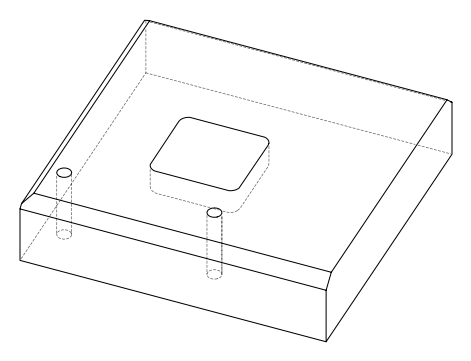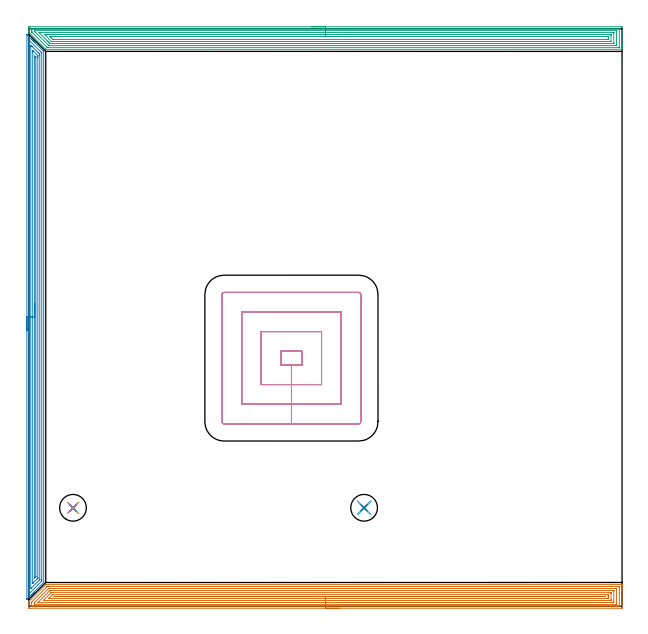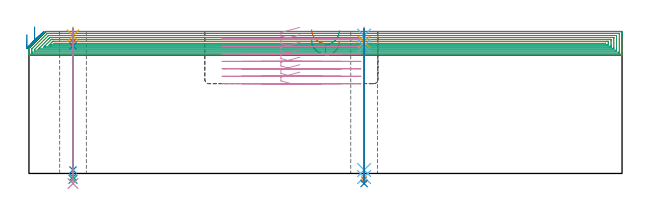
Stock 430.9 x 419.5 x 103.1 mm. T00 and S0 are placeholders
(PLAN: 14 operations, 10 tool changes, 77.8 min)
(1 AREA_MILL | FG_CHAMFER_SURFACE | UGT0205_001 | 24.07 min | 63738 mm3)
(2 AREA_MILL_1 | FG_CHAMFER_SURFACE_1 | UGT0205_001 | 16.14 min | 30210 mm3)
(3 AREA_MILL_2 | FG_CHAMFER_SURFACE_2 | UGT0205_001 | 20.79 min | 57061 mm3)
(4 MILL_RECTANGULAR_POCKET | POCKET_RECTANGULAR_STRAIGHT | NXT0201_007 | Follow Part, ap 6.25, ae 75% | 13.93 min | 566988 mm3)
(5 SPOT_DRILL | STEP1HOLE | NXT0321_9005460120000 | 0.05 min | 172 mm3)
(6 SPOT_DRILL_1 | STEP1HOLE_1 | NXT0321_9005460120000 | 0.05 min | 169 mm3)
(7 DRILL_BLIND_HOLE_INTO_CENTER | STEP1HOLE | NXT0301_022 | 0.04 min | 91 mm3)
(8 GUN_DRILL_THROUGH_HOLE | STEP1HOLE | UGT0307_001 | 0.47 min | 1868 mm3)
(9 SPADE_DRILL_TO_ENLARGE_THROUGH_HOLE | STEP1HOLE | UGT0306_003 | 0.44 min | 10457 mm3)
(10 DRILL_TO_ENLARGE_THROUGH_HOLE | STEP1HOLE | UGT0301_261 | 0.45 min | 17820 mm3)
(11 DRILL_BLIND_HOLE_INTO_CENTER_1 | STEP1HOLE_1 | NXT0301_022 | 0.04 min | 92 mm3)
(12 GUN_DRILL_THROUGH_HOLE_1 | STEP1HOLE_1 | UGT0307_001 | 0.47 min | 1845 mm3)
(13 SPADE_DRILL_TO_ENLARGE_THROUGH_HOLE_1 | STEP1HOLE_1 | UGT0306_003 | 0.44 min | 10505 mm3)
(14 DRILL_TO_ENLARGE_THROUGH_HOLE_1 | STEP1HOLE_1 | UGT0301_261 | 0.45 min | 17813 mm3)
(TOOL UGT0205_001 | Chamfer Mill 20 x 3 x 45 deg. | D20 FL50 Z2)
(TOOL NXT0201_007 | ENDMILL 25mm [R216.25-25050GCK54P 1620] | D25 R3 FL54 Z5)
(TOOL NXT0321_9005460120000 | NC Spot Drill, 142deg, 12mm, Carbide, Uncoated | D12 PA142 FL30 Z2)
(TOOL NXT0301_022 | Carbide Drill 5.1mm [860.1-0510-015A1-MM 2214] | D5.1 PA140 FL28 Z2)
(TOOL UGT0307_001 | Gun Drill 5 mm | D5 PA130 FL24 Z1)
(TOOL UGT0306_003 | Spade Drill 12.5mm | D12.5 PA132 FL10 Z2)
(TOOL UGT0301_261 | Twist Drill 19.4 mm | D19.4 PA118 FL140 Z2)
(OP 1 AREA_MILL)
G17 G21 G94 G90
T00 M6
G54
G17 G0 G90 X225.45 Y-1.5 S1061 M3
G43 Z113.1 H0
Z95.9
G94 G1 X225.412 Z95.028 F250.
X225.298 Z94.164
X225.109 Z93.312
X224.847 Z92.48
X224.513 Z91.674
X224.11 Z90.9
X223.641 Z90.164
X223.11 Z89.472
X222.521 Z88.829
X221.878 Z88.24
X221.186 Z87.709
X220.45 Z87.24
X219.676 Z86.837
X218.87 Z86.503
X218.038 Z86.241
X217.186 Z86.052
X216.322 Z85.938
X215.45 Z85.9
X0.617
X0.04 Y-1.493 Z85.903
X0.007 Y-1.491 Z85.905
X0. Y-0.917 Z86.478
Y1.755 Z89.151
Y2.434 Z89.834
Y2.858 Z90.258
X0.01 Y3.503 Z90.901
X0.041 Y3.537 Z90.935
X0.17 Y3.671 Z91.069
X12.153 Y15.653 Z103.053
X12.212 Y15.701 Z103.099
X430.73 Y15.7 Z103.1
X430.89 Y15.697 Z103.088
X430.893 Y15.65 Z103.041
X430.9 Y15.256 Z102.655
Y14.906 Z102.306
Y14.227 Z101.622
Y12.996 Z100.393
Y12.445 Z99.839
Y11.83 Z99.225
Y-0.642 Z86.756
X430.898 Y-0.917 Z86.48
X430.893 Y-1.492 Z85.906
X430.861 Y-1.494 Z85.904
X430.283 Y-1.5 Z85.9
X215.45
Y-0.086 Z87.314
X2.344 Y-0.085 Z87.315
X2.225 Y-0.083 Z87.317
X2.01 Y-0.077 Z87.323
X2.008 Y-0.027 Z87.373
X2.001 Y0.374 Z87.774
Y2.157 Z89.557
X2.003 Y2.646 Z90.046
X2.006 Y3.042 Z90.442
X2.404 Y3.453 Z90.853
X2.445 Y3.495 Z90.895
X13.123 Y14.172 Z101.572
X13.152 Y14.197 Z101.597
X13.188 Y14.227 Z101.627
X13.961 Y14.281 Z101.681
X14.016 Y14.283 Z101.683
X14.85 Y14.286 Z101.686
X14.909
X428.556 Y14.285 Z101.685
X428.674 Y14.283 Z101.683
X428.89 Y14.277 Z101.677
X428.892 Y14.227 Z101.627
X428.898 Y13.826 Z101.226
X428.9 Y10.038 Z97.438
X428.899 Y0.463 Z87.863
X428.892 Y-0.027 Z87.373
X428.89 Y-0.07 Z87.33
X428.733 Y-0.079 Z87.321
X428.615 Y-0.084 Z87.316
X428.555 Y-0.085 Z87.315
X428.496 Y-0.086 Z87.314
X215.45
Y1.328 Z88.728
X4.617 Y1.329 Z88.729
X4.19 Y1.333 Z88.733
X4.049 Y1.335 Z88.735
X4.01 Y1.344 Z88.744
X4.005 Y1.439 Z88.839
X4.002 Y1.566 Z88.966
X4.001 Y2.295 Z89.695
X4.003 Y2.471 Z89.871
X4.007 Y2.558 Z89.958
X4.011 Y2.6 Z90.
X4.051 Y2.646 Z90.046
X4.118 Y2.718 Z90.118
X14.016 Y12.616 Z100.016
X14.263 Y12.852 Z100.252
X14.282 Y12.865 Z100.265
X14.308 Y12.868 Z100.268
X14.365 Y12.87 Z100.27
X14.482 Y12.871 Z100.271
X14.909 Y12.872 Z100.272
X426.283 Y12.871 Z100.271
X426.71 Y12.867 Z100.267
X426.851 Y12.865 Z100.265
X426.89 Y12.857 Z100.257
X426.895 Y12.761 Z100.161
X426.898 Y12.634 Z100.034
X426.9 Y12.445 Z99.845
Y12.255 Z99.655
X426.899 Y1.567 Z88.967
X426.891 Y1.376 Z88.776
X426.887 Y1.334 Z88.734
X426.869 Y1.332 Z88.732
X426.817 Y1.33 Z88.73
X426.71 Y1.329 Z88.729
X426.244 Y1.328 Z88.728
X215.45
Y2.743 Z90.143
X6.87
X6.772 Y2.744 Z90.144
X6.631 Y2.748 Z90.148
X6.608 Y2.75 Z90.15
X6.609 Y2.753 Z90.153
X6.618 Y2.766 Z90.166
X6.682 Y2.833 Z90.233
X6.749 Y2.9 Z90.3
X14.909 Y11.061 Z98.461
X15.158 Y11.306 Z98.706
X15.254 Y11.397 Z98.797
X15.31 Y11.45 Z98.85
X15.9 Y11.457 Z98.857
X424.127
X424.841 Y11.452 Z98.852
X424.88 Y11.451 Z98.851
X424.89 Y11.444 Z98.844
X424.893 Y11.421 Z98.821
X424.897 Y11.317 Z98.717
X424.899 Y11.107 Z98.507
X424.9 Y10.687 Z98.087
X424.899 Y3.103 Z90.503
X424.897 Y2.886 Z90.286
X424.893 Y2.778 Z90.178
X424.89 Y2.755 Z90.155
X424.876 Y2.75 Z90.15
X424.822 Y2.747 Z90.147
X424.03 Y2.743 Z90.143
X423.933
X215.45
Y4.157 Z91.557
X10.594 Y4.158 Z91.558
X10.545 Y4.16 Z91.56
X10.481 Y4.163 Z91.563
X10.517 Y4.207 Z91.607
X10.588 Y4.283 Z91.683
X10.727 Y4.428 Z91.828
X15.937 Y9.639 Z97.039
X16.073 Y9.773 Z97.173
X16.284 Y9.977 Z97.377
X16.343 Y10.033 Z97.433
X16.431 Y10.037 Z97.437
X16.696 Y10.04 Z97.44
X17.318 Y10.043 Z97.443
X17.589
X422.244 Y10.042 Z97.442
X422.87 Y10.039 Z97.439
X422.881 Y10.037 Z97.437
X422.893 Y10.016 Z97.416
X422.897 Y9.773 Z97.173
X422.9 Y9.118 Z96.518
Y8.882 Z96.282
Y4.664 Z92.064
X422.899 Y4.428 Z91.828
X422.897 Y4.264 Z91.664
X422.893 Y4.183 Z91.583
X422.891 Y4.168 Z91.568
X422.862 Y4.164 Z91.564
X422.786 Y4.161 Z91.561
X422.514 Y4.158 Z91.558
X215.45 Y4.157 Z91.557
Y5.571 Z92.971
X14.433 Y5.572 Z92.972
X14.364 Y5.573 Z92.973
X14.336 Y5.575 Z92.975
X14.333 Y5.576 Z92.976
Y5.58 Z92.98
X14.361 Y5.611 Z93.011
X14.431 Y5.683 Z93.083
X14.487 Y5.74 Z93.14
X16.717 Y7.97 Z95.37
X17.165 Y8.414 Z95.814
X17.31 Y8.555 Z95.955
X17.364 Y8.604 Z96.004
X17.393 Y8.622 Z96.022
X17.43 Y8.624 Z96.024
X17.589 Y8.627 Z96.027
X17.843 Y8.628 Z96.028
X420.457
X420.712 Y8.627 Z96.027
X420.831 Y8.624 Z96.024
X420.884 Y8.622 Z96.022
X420.89 Y8.594 Z95.994
X420.897 Y8.443 Z95.843
X420.899 Y7.991 Z95.391
X420.9 Y7.549 Z94.949
Y6.658 Z94.058
X420.899 Y6.209 Z93.609
X420.897 Y5.77 Z93.17
X420.891 Y5.621 Z93.021
X420.887 Y5.578 Z92.978
X420.856 Y5.576 Z92.976
X420.777 Y5.574 Z92.974
X420.457 Y5.572 Z92.972
X420.203 Y5.571 Z92.971
X215.45
Y6.985 Z94.385
X18.367 Y6.986 Z94.386
X18.291 Y6.987 Z94.387
X18.23 Y6.99 Z94.39
X18.204 Y6.992 Z94.392
X18.214 Y7.005 Z94.405
X18.305 Y7.1 Z94.5
X18.395 Y7.187 Z94.587
X18.429 Y7.208 Z94.608
X19.376 Y7.215 Z94.615
X418.67 Y7.214 Z94.614
X418.785 Y7.213 Z94.613
X418.861 Y7.21 Z94.61
X418.884 Y7.208 Z94.608
X418.89 Y7.202 Z94.602
X418.893 Y7.176 Z94.576
X418.894 Y7.1 Z94.5
X418.89 Y6.992 Z94.392
X418.782 Y6.989 Z94.389
X418.67 Y6.987 Z94.387
X417.892 Y6.985 Z94.385
X417.777
X215.45
X214.578 Z94.423
X213.713 Z94.537
X212.862 Z94.726
X212.03 Z94.988
X211.224 Z95.322
X210.45 Z95.725
X209.714 Z96.194
X209.022 Z96.725
X208.379 Z97.314
X207.79 Z97.957
X207.258 Z98.65
X206.79 Z99.385
X206.387 Z100.159
X206.053 Z100.965
X205.791 Z101.797
X205.602 Z102.649
X205.488 Z103.514
X205.45 Z104.385
G0 Z113.1
M5
M2
(OP 2 AREA_MILL_1)
G17 G21 G94 G90
T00 M6
G54
G17 G0 G90 X-1.5 Y200.15 S1061 M3
G43 Z113.1 H0
Z100.9
G94 G1 Y200.188 Z100.028 F250.
Y200.302 Z99.164
Y200.491 Z98.312
Y200.753 Z97.48
Y201.087 Z96.674
Y201.49 Z95.9
Y201.958 Z95.164
Y202.489 Z94.472
Y203.079 Z93.829
Y203.722 Z93.24
Y204.414 Z92.708
Y205.15 Z92.24
Y205.924 Z91.837
Y206.73 Z91.503
Y207.562 Z91.241
Y208.413 Z91.052
Y209.278 Z90.938
Y210.15 Z90.9
X-1.499 Y415.28 Z90.899
X-1.494 Y415.283 Z90.904
X-1.482 Y415.28 Z90.916
X-1.418 Y415.219 Z90.98
X-1.347 Y415.147 Z91.053
X1.616 Y412.183 Z94.016
X1.967 Y411.834 Z94.364
X2.45 Y411.35 Z94.85
X2.689 Y411.112 Z95.087
X2.845 Y410.957 Z95.24
X2.995 Y410.806 Z95.393
X3.136 Y410.665 Z95.534
X3.284 Y410.518 Z95.679
X3.426 Y410.375 Z95.824
X3.582 Y410.218 Z95.98
X3.722 Y410.079 Z96.118
X3.858 Y409.943 Z96.255
X4.029 Y409.772 Z96.427
X10.488 Y403.313 Z102.887
X10.683 Y403.116 Z103.081
X10.693 Y403.095 Z103.092
X10.7 Y403.073 Z103.1
Y17.227
X10.694 Y17.205 Z103.092
X10.683 Y17.184 Z103.081
X10.49 Y16.99 Z102.89
X3.858 Y10.357 Z96.255
X3.722 Y10.22 Z96.118
X3.582 Y10.081 Z95.98
X3.427 Y9.925 Z95.824
X3.284 Y9.782 Z95.679
X3.136 Y9.635 Z95.534
X2.995 Y9.494 Z95.393
X2.845 Y9.343 Z95.24
X2.689 Y9.188 Z95.087
X2.564 Y9.063 Z94.962
X2.406 Y8.904 Z94.801
X2.242 Y8.742 Z94.64
X2.133 Y8.632 Z94.531
X1.529 Y8.028 Z93.927
X1.35 Y7.848 Z93.746
X0.767 Y7.267 Z93.166
X0.066 Y6.566 Z92.465
X-0.884 Y5.615 Z91.515
X-1.332 Y5.169 Z91.068
X-1.493 Y5.019 Z90.906
X-1.5 Y5.169 Z90.9
Y5.191
Y210.15
X-0.086 Z92.314
X-0.085 Y411.112 Z92.315
X-0.082 Y411.351 Z92.318
X-0.079 Y411.408 Z92.321
X-0.078 Y411.416 Z92.322
X-0.06 Y411.401 Z92.34
X-0.008 Y411.354 Z92.392
X0.238 Y411.112 Z92.638
X8.549 Y402.801 Z100.949
X9.168 Y402.18 Z101.568
X9.257 Y402.083 Z101.657
X9.279 Y402.057 Z101.679
X9.281 Y402.038 Z101.681
X9.284 Y401.992 Z101.684
X9.285 Y401.805 Z101.685
Y19.156
Y19.013
X9.279 Y18.269 Z101.679
X9.275 Y18.236 Z101.675
X9.253 Y18.211 Z101.653
X9.168 Y18.12 Z101.568
X6.471 Y15.421 Z98.871
X0.084 Y9.034 Z92.484
X0.003 Y8.955 Z92.403
X-0.075 Y8.882 Z92.325
X-0.078 Y8.881 Z92.322
X-0.08 Y8.885 Z92.32
X-0.083 Y8.937 Z92.317
X-0.085 Y9.045 Z92.315
X-0.086 Y210.15 Z92.314
X1.328 Z93.728
X1.329 Y406.849 Z93.729
X1.333 Y407.539 Z93.733
X1.334 Y407.546 Z93.734
X1.354 Y407.539 Z93.754
X1.529 Y407.369 Z93.929
X2.255 Y406.646 Z94.655
X6.794 Y402.107 Z99.194
X7.612 Y401.287 Z100.012
X7.671 Y401.223 Z100.071
X7.864 Y401. Z100.264
X7.869 Y400.597 Z100.269
X7.871 Y400.394 Z100.271
Y19.703
X7.869 Y19.498 Z100.269
X7.865 Y19.363 Z100.265
X7.861 Y19.272 Z100.261
X7.643 Y19.042 Z100.043
X1.446 Y12.845 Z93.846
X1.36 Y12.761 Z93.76
X1.346 Y12.753 Z93.746
X1.335 Y12.748 Z93.735
X1.332 Y12.761 Z93.732
X1.33 Y12.782 Z93.73
X1.329 Y12.964 Z93.729
X1.328 Y210.15 Z93.728
X2.743 Z95.143
Y402.731
X2.744 Y403.073 Z95.144
X2.747 Y403.62 Z95.147
X2.749 Y403.684 Z95.149
X3.017 Y403.428 Z95.417
X3.192 Y403.258 Z95.592
X6.057 Y400.394 Z98.457
X6.202 Y400.241 Z98.602
X6.45 Y399.975 Z98.85
X6.454 Y399.847 Z98.854
X6.456 Y399.5 Z98.856
X6.457 Y398.95 Z98.857
Y398.607
Y20.799
X6.456 Y20.524 Z98.856
X6.453 Y20.387 Z98.853
X6.45 Y20.322 Z98.85
X6.423 Y20.283 Z98.823
X6.057 Y19.906 Z98.457
X5.986 Y19.835 Z98.386
X2.824 Y16.673 Z95.224
X2.785 Y16.636 Z95.185
X2.756 Y16.614 Z95.156
X2.75 Y16.611 Z95.15
X2.747 Y16.629 Z95.147
X2.744 Y16.726 Z95.144
X2.743 Y16.884 Z95.143
Y17.227
Y210.15
X4.157 Z96.557
Y399.5
X4.161 Y399.828 Z96.561
X4.495 Y399.5 Z96.895
X5.039 Y398.951 Z97.439
X5.043 Y398.603 Z97.443
Y21.692
X5.039 Y21.349 Z97.439
X4.77 Y21.073 Z97.17
X4.5 Y20.799 Z96.9
X4.327 Y20.631 Z96.727
X4.161 Y20.471 Z96.561
X4.157 Y20.799 Z96.557
Y20.804
Y210.15
Y211.021 Z96.595
Y211.886 Z96.709
Y212.738 Z96.898
Y213.57 Z97.16
Y214.376 Z97.494
Y215.15 Z97.897
Y215.886 Z98.365
Y216.578 Z98.896
Y217.221 Z99.486
Y217.81 Z100.129
Y218.341 Z100.821
Y218.81 Z101.557
Y219.213 Z102.331
Y219.547 Z103.137
Y219.809 Z103.969
Y219.998 Z104.82
Y220.112 Z105.685
Y220.15 Z106.557
G0 Z113.1
M5
M2
(OP 3 AREA_MILL_2)
G17 G21 G94 G90
T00 M6
G54
G17 G0 G90 X205.45 Y421. S1061 M3
G43 Z113.1 H0
Z96.7
G94 G1 X205.488 Z95.828 F250.
X205.602 Z94.964
X205.791 Z94.112
X206.053 Z93.28
X206.387 Z92.474
X206.79 Z91.7
X207.259 Z90.964
X207.79 Z90.272
X208.379 Z89.629
X209.022 Z89.04
X209.714 Z88.509
X210.45 Z88.04
X211.224 Z87.637
X212.03 Z87.303
X212.862 Z87.041
X213.714 Z86.852
X214.578 Z86.738
X215.45 Z86.7
X430.283
X430.568 Y420.997 Z86.702
X430.89 Y420.992 Z86.706
X430.9 Y420.665 Z87.032
Y407.889 Z99.805
Y407.337 Z100.36
Y406.997 Z100.7
Y406.444 Z101.252
Y406.104 Z101.591
Y405.423 Z102.277
Y405.066 Z102.633
Y404.663 Z103.029
X430.89 Y404.603 Z103.088
X430.73 Y404.6 Z103.1
X12.229
X12.205 Y404.607 Z103.092
X12.186 Y404.616 Z103.083
X12.129 Y404.671 Z103.029
X0.359 Y416.441 Z91.258
X0.17 Y416.632 Z91.067
X0.01 Y416.801 Z90.898
X0.009 Y416.818 Z90.882
X0. Y417.499 Z90.201
Y418.944 Z88.753
Y419.496 Z88.2
Y419.837 Z87.861
X0.003 Y420.389 Z87.306
X0.007 Y420.991 Z86.705
X0.013 Y420.993 Z86.703
X0.617 Y421. Z86.7
X215.45
Y419.586 Z88.114
X428.586 Y419.585 Z88.115
X428.765 Y419.582 Z88.118
X428.877 Y419.579 Z88.121
X428.89 Y419.552 Z88.148
X428.893 Y419.496 Z88.204
X428.899 Y419.094 Z88.606
Y406.104 Z101.596
X428.898 Y406.053 Z101.647
X428.895 Y406.029 Z101.671
X428.892 Y406.022 Z101.678
X428.854 Y406.02 Z101.68
X428.675 Y406.015 Z101.685
X428.586 Y406.014 Z101.686
X428.496
X13.926 Y406.015 Z101.685
X13.747 Y406.016 Z101.684
X13.39 Y406.021 Z101.679
X13.232 Y406.029 Z101.671
X13.205 Y406.052 Z101.648
X13.147 Y406.104 Z101.596
X2.188 Y417.063 Z90.637
X2.082 Y417.172 Z90.528
X2.032 Y417.227 Z90.473
X2.01 Y417.255 Z90.445
X2.007 Y417.308 Z90.392
X2.002 Y417.711 Z89.989
X2. Y418.114 Z89.586
Y419.007 Z88.693
X2.001 Y419.496 Z88.204
X2.002 Y419.547 Z88.153
X2.005 Y419.571 Z88.129
X2.008 Y419.578 Z88.122
X2.046 Y419.58 Z88.12
X2.225 Y419.585 Z88.115
X2.314 Y419.586 Z88.114
X2.403
X215.45
Y418.171 Z89.529
X426.249
X426.71 Y418.169 Z89.531
X426.862 Y418.166 Z89.534
X426.882 Y418.165 Z89.535
X426.89 Y418.128 Z89.572
X426.895 Y418.027 Z89.673
X426.898 Y417.901 Z89.799
X426.9 Y417.711 Z89.989
Y417.521 Z90.179
Y407.7 Z100.
X426.896 Y407.51 Z100.19
X426.892 Y407.456 Z100.244
X426.888 Y407.434 Z100.266
X426.881 Y407.433 Z100.267
X426.825 Y407.43 Z100.27
X426.71 Y407.429 Z100.271
X14.477
X14.362 Y407.431 Z100.269
X14.305 Y407.433 Z100.267
X14.281 Y407.435 Z100.265
X14.23 Y407.481 Z100.219
X14.016 Y407.685 Z100.015
X11.286 Y410.413 Z97.287
X4.882 Y416.818 Z90.882
X4.19 Y417.518 Z90.182
X4.01 Y417.711 Z89.989
X4.003 Y417.898 Z89.802
X4.004 Y418.09 Z89.61
X4.008 Y418.144 Z89.556
X4.012 Y418.166 Z89.534
X4.019 Y418.167 Z89.533
X4.075 Y418.17 Z89.53
X4.19 Y418.171 Z89.529
X215.45
Y416.757 Z90.943
X424.091
X424.867 Y416.752 Z90.948
X424.884 Y416.751 Z90.949
X424.89 Y416.738 Z90.962
X424.894 Y416.687 Z91.013
X424.898 Y416.581 Z91.119
X424.9 Y416.37 Z91.33
Y415.948 Z91.752
X424.899 Y409.24 Z98.46
X424.898 Y409.023 Z98.677
X424.894 Y408.914 Z98.786
X424.89 Y408.862 Z98.838
X424.883 Y408.849 Z98.851
X424.858 Y408.848 Z98.852
X424.03 Y408.843 Z98.857
X423.97
X15.741 Y408.844 Z98.856
X15.331 Y408.85 Z98.85
X14.909 Y409.249 Z98.451
X14.476 Y409.675 Z98.025
X14.016 Y410.133 Z97.567
X13.581 Y410.568 Z97.132
X7.507 Y416.643 Z91.058
X7.471 Y416.68 Z91.02
X7.435 Y416.72 Z90.98
X7.413 Y416.747 Z90.953
X7.428 Y416.75 Z90.95
X7.763 Y416.756 Z90.944
X7.824 Y416.757 Z90.943
X215.45
Y415.343 Z92.357
X421.932
X422.243 Y415.342 Z92.358
X422.83 Y415.339 Z92.361
X422.875 Y415.336 Z92.364
X422.89 Y415.326 Z92.374
X422.896 Y415.272 Z92.428
X422.898 Y415.032 Z92.668
X422.9 Y414.376 Z93.324
X422.899 Y410.404 Z97.296
X422.897 Y410.322 Z97.378
X422.894 Y410.282 Z97.418
X422.891 Y410.267 Z97.433
X422.865 Y410.264 Z97.436
X422.552 Y410.259 Z97.441
X422.243 Y410.258 Z97.442
X421.661 Y410.257 Z97.443
X17.007
X16.696 Y410.259 Z97.441
X16.385 Y410.263 Z97.437
X16.348 Y410.264 Z97.436
X16.327 Y410.28 Z97.42
X16.282 Y410.32 Z97.38
X16.197 Y410.402 Z97.298
X11.567 Y415.032 Z92.668
X11.336 Y415.266 Z92.434
X11.28 Y415.33 Z92.37
X11.285 Y415.336 Z92.364
X11.336 Y415.337 Z92.363
X11.919 Y415.342 Z92.358
X15.978 Y415.343 Z92.357
X215.45
Y413.929 Z93.771
X419.774
X420.457 Y413.928 Z93.772
X420.67 Y413.926 Z93.774
X420.825 Y413.922 Z93.778
X420.89 Y413.917 Z93.783
X420.893 Y413.879 Z93.821
X420.898 Y413.698 Z94.002
X420.899 Y412.354 Z95.346
X420.896 Y411.914 Z95.786
X420.89 Y411.764 Z95.936
X420.875 Y411.678 Z96.022
X420.798 Y411.676 Z96.024
X420.457 Y411.673 Z96.027
X420.246 Y411.671 Z96.029
X419.564
X18.271 Y411.672 Z96.028
X17.589 Y411.676 Z96.024
X17.372 Y411.678 Z96.022
X16.694 Y412.354 Z95.346
X15.803 Y413.245 Z94.455
X15.127 Y413.922 Z93.778
X15.803 Y413.927 Z93.773
X16.014 Y413.928 Z93.772
X215.45 Y413.929 Z93.771
X216.322 Z93.809
X217.187 Z93.923
X218.038 Z94.112
X218.87 Z94.374
X219.676 Z94.708
X220.45 Z95.111
X221.186 Z95.58
X221.878 Z96.111
X222.521 Z96.7
X223.11 Z97.343
X223.642 Z98.035
X224.11 Z98.771
X224.513 Z99.545
X224.847 Z100.351
X225.109 Z101.183
X225.298 Z102.035
X225.412 Z102.9
X225.45 Z103.771
G0 Z113.1
M5
M2
(OP 4 MILL_RECTANGULAR_POCKET)
G17 G21 G94 G90
T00 M6
G54
G17 G0 G90 X196.802 Y185.25 S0 M3
G43 Z113.1 H1
Z106.1
G94 G1 X183.05 Z102.415 F250.
Y175.25 Z99.735
X190.7 Z97.686
X198.35 F500.
Y185.25
X183.05
Y175.25
X190.7
Y161.
X212.6
Y199.5
X168.8
Y161.
X190.7
Y146.75
X226.85
Y213.75
X154.55
Y146.75
X190.7
Y132.5
X239.5
G3 X241.1 Y134.1 R1.6
G1 Y226.4
G3 X239.5 Y228. R1.6
G1 X141.9
G3 X140.3 Y226.4 R1.6
G1 Y134.1
G3 X141.9 Y132.5 R1.6
G1 X190.7
X191.7
G0 X196.802 Y185.25 Z100.686
G1 X183.05 Z97.001 F250.
Y175.25 Z94.321
X190.7 Z92.271
X198.35 F500.
Y185.25
X183.05
Y175.25
X190.7
Y161.
X212.6
Y199.5
X168.8
Y161.
X190.7
Y146.75
X226.85
Y213.75
X154.55
Y146.75
X190.7
Y132.5
X239.5
G3 X241.1 Y134.1 R1.6
G1 Y226.4
G3 X239.5 Y228. R1.6
G1 X141.9
G3 X140.3 Y226.4 R1.6
G1 Y134.1
G3 X141.9 Y132.5 R1.6
G1 X190.7
X191.7
G0 X196.802 Y185.25 Z95.271
G1 X183.05 Z91.586 F250.
Y175.25 Z88.907
X190.7 Z86.857
X198.35 F500.
Y185.25
X183.05
Y175.25
X190.7
Y161.
X212.6
Y199.5
X168.8
Y161.
X190.7
Y146.75
X226.85
Y213.75
X154.55
Y146.75
X190.7
Y132.5
X239.5
G3 X241.1 Y134.1 R1.6
G1 Y226.4
G3 X239.5 Y228. R1.6
G1 X141.9
G3 X140.3 Y226.4 R1.6
G1 Y134.1
G3 X141.9 Y132.5 R1.6
G1 X190.7
X191.7
G0 X196.802 Y185.25 Z89.857
G1 X183.05 Z86.172 F250.
Y175.25 Z83.493
X190.7 Z81.443
X198.35 F500.
Y185.25
X183.05
Y175.25
X190.7
Y161.
X212.6
Y199.5
X168.8
Y161.
X190.7
Y146.75
X226.85
Y213.75
X154.55
Y146.75
X190.7
Y132.5
X239.5
G3 X241.1 Y134.1 R1.6
G1 Y226.4
G3 X239.5 Y228. R1.6
G1 X141.9
G3 X140.3 Y226.4 R1.6
G1 Y134.1
G3 X141.9 Y132.5 R1.6
G1 X190.7
X191.7
G0 X196.802 Y185.25 Z84.443
G1 X183.05 Z80.758 F250.
Y175.25 Z78.078
X190.7 Z76.029
X198.35 F500.
Y185.25
X183.05
Y175.25
X190.7
Y161.
X212.6
Y199.5
X168.8
Y161.
X190.7
Y146.75
X226.85
Y213.75
X154.55
Y146.75
X190.7
Y132.5
X239.5
G3 X241.1 Y134.1 R1.6
G1 Y226.4
G3 X239.5 Y228. R1.6
G1 X141.9
G3 X140.3 Y226.4 R1.6
G1 Y134.1
G3 X141.9 Y132.5 R1.6
G1 X190.7
X191.7
G0 X196.802 Y185.25 Z79.029
G1 X183.05 Z75.344 F250.
Y175.25 Z72.664
X190.7 Z70.614
X198.35 F500.
Y185.25
X183.05
Y175.25
X190.7
Y161.
X212.6
Y199.5
X168.8
Y161.
X190.7
Y146.75
X226.85
Y213.75
X154.55
Y146.75
X190.7
Y132.5
X239.5
G3 X241.1 Y134.1 R1.6
G1 Y226.4
G3 X239.5 Y228. R1.6
G1 X141.9
G3 X140.3 Y226.4 R1.6
G1 Y134.1
G3 X141.9 Y132.5 R1.6
G1 X190.7
X191.7
G0 X196.802 Y185.25 Z73.614
G1 X183.05 Z69.929 F250.
Y175.25 Z67.25
X190.7 Z65.2
X198.35 F500.
Y185.25
X183.05
Y175.25
X190.7
Y161.
X212.6
Y199.5
X168.8
Y161.
X190.7
Y146.75
X226.85
Y213.75
X154.55
Y146.75
X190.7
Y132.5
X239.5
G3 X241.1 Y134.1 R1.6
G1 Y226.4
G3 X239.5 Y228. R1.6
G1 X141.9
G3 X140.3 Y226.4 R1.6
G1 Y134.1
G3 X141.9 Y132.5 R1.6
G1 X190.7
X191.7
G0 Z113.1
M5
M2
(OP 5 SPOT_DRILL)
G17 G21 G94 G90
T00 M6
G54
G17 G0 G90 X32. Y71.5 S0 M3
G43 Z113.1 H0
G94 G81 G98 Z100.1 F250. R106.1
G80
M5
M2
(OP 6 SPOT_DRILL_1)
G17 G21 G94 G90
T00 M6
G54
G17 G0 G90 X243.5 Y71.5 S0 M3
G43 Z113.1 H0
G94 G81 G98 Z100.1 F250. R106.1
G80
M5
M2
(OP 7 DRILL_BLIND_HOLE_INTO_CENTER)
G17 G21 G94 G90
T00 M6
G54
G17 G0 G90 X32. Y71.5 S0 M3
G43 Z113.1 H1
G94 G81 G98 Z95.45 F250. R105.1
G80
M5
M2
(OP 8 GUN_DRILL_THROUGH_HOLE)
G17 G21 G94 G90
T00 M6
G54
G17 G0 G90 X32. Y71.5 M8
G43 Z113.1 H0
Z101.016
S716 M3
G94 G1 Z92.694 F125. M26
G4 X.084
Z2.5 F250.
G4 X.084
Z-2.666 F125.
G4 X.084
M5
M9
G0 Z101.016
Z113.1
M2
(OP 9 SPADE_DRILL_TO_ENLARGE_THROUGH_HOLE)
G17 G21 G94 G90
T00 M6
G54
G17 G0 G90 X32. Y71.5 S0 M3
G43 Z113.1 H0
G94 G73 G98 Z-4.283 F250. Q11.931 R105.1
G80
M5
M2
(OP 10 DRILL_TO_ENLARGE_THROUGH_HOLE)
G17 G21 G94 G90
T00 M6
G54
G17 G0 G90 X32. Y71.5 S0 M3
G43 Z113.1 H0
G94 G73 G98 Z-7.328 F250. Q18.405 R105.1
G80
M5
M2
(OP 11 DRILL_BLIND_HOLE_INTO_CENTER_1)
G17 G21 G94 G90
T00 M6
G54
G17 G0 G90 X243.5 Y71.5 S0 M3
G43 Z113.1 H1
G94 G81 G98 Z95.45 F250. R105.1
G80
M5
M2
(OP 12 GUN_DRILL_THROUGH_HOLE_1)
G17 G21 G94 G90
T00 M6
G54
G17 G0 G90 X243.5 Y71.5 M8
G43 Z113.1 H0
Z101.016
S716 M3
G94 G1 Z92.694 F125. M26
G4 X.084
Z2.5 F250.
G4 X.084
Z-2.666 F125.
G4 X.084
M5
M9
G0 Z101.016
Z113.1
M2
(OP 13 SPADE_DRILL_TO_ENLARGE_THROUGH_HOLE_1)
G17 G21 G94 G90
T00 M6
G54
G17 G0 G90 X243.5 Y71.5 S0 M3
G43 Z113.1 H0
G94 G73 G98 Z-4.283 F250. Q11.931 R105.1
G80
M5
M2
(OP 14 DRILL_TO_ENLARGE_THROUGH_HOLE_1)
G17 G21 G94 G90
T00 M6
G54
G17 G0 G90 X243.5 Y71.5 S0 M3
G43 Z113.1 H0
G94 G73 G98 Z-7.328 F250. Q18.405 R105.1
G80
M5
M2
